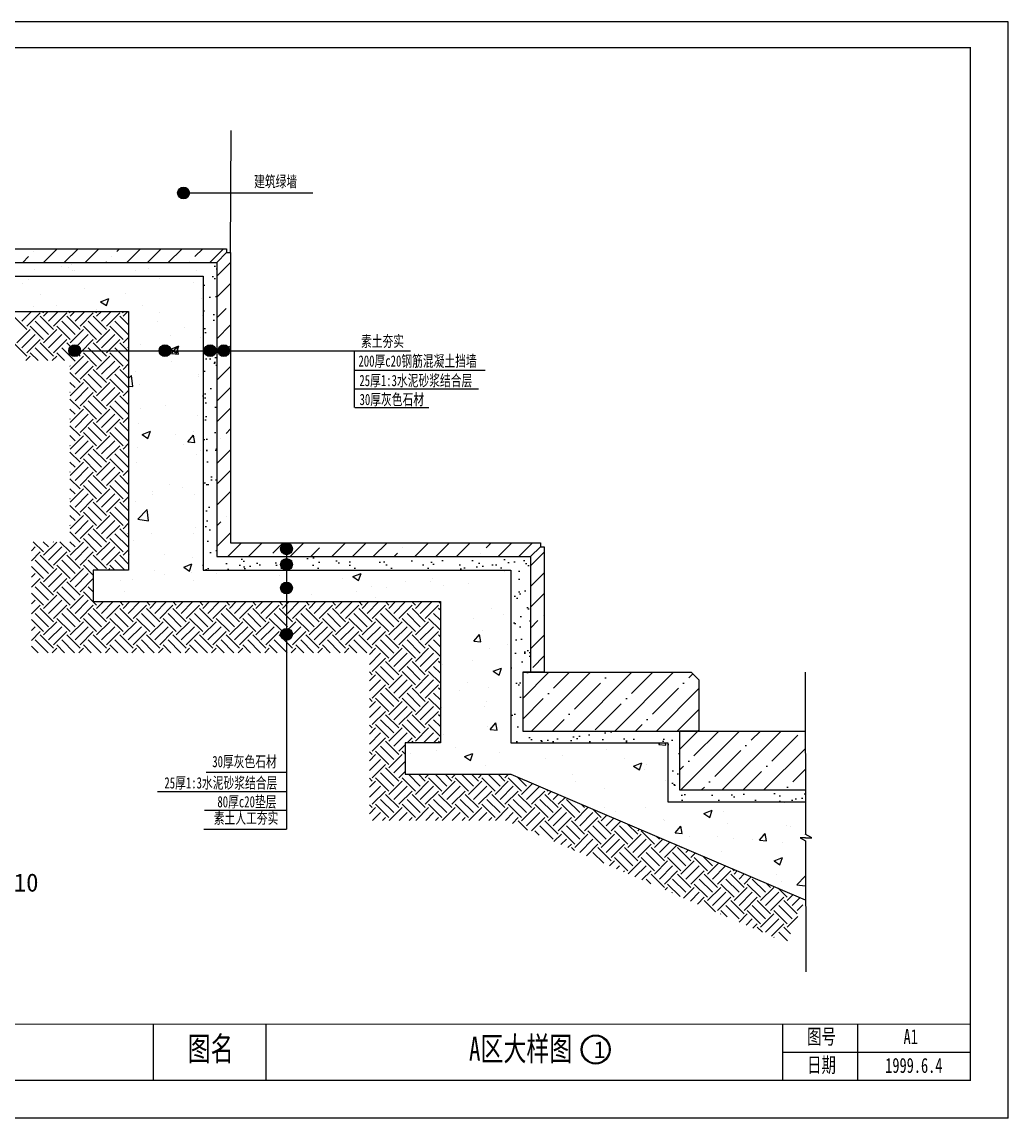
# Model space of a CAD drawing. Extents: x -2110 to 2090, y 267 to 3185.
# Drawn here: x -535 to 2090, y 267 to 3185 of the extents above; entities that cross this region are included whole.
import ezdxf

# ---------------------------------------------------------------- set-up
doc = ezdxf.new("R2010")
doc.units = 0
doc.header["$MEASUREMENT"] = 0
doc.layers.get('0').update_dxf_attribs({"linetype": 'CONTINUOUS'})
for name, color, linetype in [('HATCH', 140, 'CONTINUOUS'), ('LEVEL', 41, 'CONTINUOUS'), ('STAIR', 140, 'CONTINUOUS'), ('TEXT', 41, 'CONTINUOUS'), ('TK', 1, 'CONTINUOUS')]:
    doc.layers.add(name, color=color, linetype=linetype)
doc.styles.get("Standard").update_dxf_attribs({"font": 'simhei.ttf'})
doc.styles.add('STYLE1', font='simsun.ttf', dxfattribs={"width": 0.7})
pattern_1 = [(37.5, (-2608.04, 2518.45), (-1.97295, 60.3481), [0, -47.6064, 0, -53.244, 0, -50.895]), (7.5, (-2608.04, 2518.45), (55.4294, 88.3896), [0, -25.6824, 0, -42.9084, 0, -16.443]), (327.5, (-2646.564, 2518.45), (97.5349, 0.17724), [0, -15.66, 0, -56.376, 0, -73.602]), (317.5, (-2646.56, 2518.45), (94.1519, 27.4888), [0, -7.83, 0, -36.9576, 0, -42.282])]

msp = doc.modelspace()

# ---------------------------------------------------------------- hatches: boundary and pattern name
at = {"layer": 'HATCH'}
h = msp.add_hatch(dxfattribs=at)
h.set_pattern_fill('AR-SAND', color=256, scale=31.32, style=0)
h.set_pattern_definition(pattern_1)
h.paths.add_polyline_path([(-53.1, 1725.1), (766.5, 1725.1), (766.5, 1453.7), (818.7, 1453.7), (818.7, 1761.6), (-16.5, 1761.6), (-16.5, 2544.6), (-53.1, 2508.1)])
h = msp.add_hatch(dxfattribs=at)
h.set_pattern_fill('AR-SAND', color=256, scale=31.32, style=0)
h.set_pattern_definition(pattern_1)
h.paths.add_polyline_path([(1215.4, 1297.1), (797.8, 1297.1), (797.8, 1453.7), (766.5, 1453.7), (766.5, 1265.7), (1184.1, 1265.7), (1184.1, 1109.1), (1549.5, 1109.1), (1549.5, 1140.5), (1215.4, 1140.5)])
at = {"layer": 'STAIR'}
h = msp.add_hatch(dxfattribs=at)
h.set_pattern_fill('ANSI35', color=256, scale=313.2, style=0)
h.set_pattern_definition([(45, (-2608.04, 2518.45), (-55.3665, 55.3665), []), (45, (-2552.67, 2518.45), (-55.3665, 55.3665), [97.875, -19.575, 0, -19.575])])
h.paths.add_polyline_path([(1267.6, 1432.8), (1246.7, 1453.7), (797.8, 1453.7), (797.8, 1297.1), (1267.6, 1297.1)])
h.paths.add_polyline_path([(1549.5, 1297.1), (1215.4, 1297.1), (1215.4, 1140.5), (1549.5, 1140.5)])
at = {"layer": 'TEXT'}
for points in [[(-120.8, 2729.4, 1), (-89.5, 2729.4, 1)], [(-410.4, 2309.7, 1), (-379.1, 2309.7, 1)], [(-170.3, 2309.7, 1), (-139, 2309.7, 1)], [(-50.2, 2309.7, 1), (-18.9, 2309.7, 1)], [(-13.7, 2309.7, 1), (17.6, 2309.7, 1)], [(153.3, 1782.4, 1), (184.7, 1782.4, 1)], [(153.3, 1740.7, 1), (184.7, 1740.7, 1)], [(153.3, 1678, 1), (184.7, 1678, 1)], [(153.3, 1554.8, 1), (184.7, 1554.8, 1)]]:
    msp.add_hatch(color=256, dxfattribs=at).paths.add_polyline_path(points)
at = {"layer": 'TK', "linetype": 'CONTINUOUS'}
h = msp.add_hatch(color=256, dxfattribs=at)
edge = h.paths.add_edge_path(flags=16)
edge.add_arc((992.1, 449.5), 36.2, 0, 360)
edge = h.paths.add_edge_path()
edge.add_arc((992.1, 449.5), 38.6, 0, 360)

# ---------------------------------------------------------------- linework, layer by layer
for p, q in [((-251.4, 1725.1), (-345.4, 1725.1)), ((766.5, 1725.1), (766.5, 1453.7)), ((797.8, 1453.7), (797.8, 1297.1)), ((855.2, 1453.7), (797.8, 1453.7)), ((797.8, 1453.7), (1123.1, 1453.7)), ((797.8, 1297.1), (1366.1, 1297.1)), ((797.8, 1297.1), (1267.6, 1297.1)), ((1267.6, 1297.1), (1215.4, 1297.1)), ((1215.4, 1297.1), (1215.4, 1174.4)), ((1215.4, 1297.1), (1540.7, 1297.1)), ((578.5, 1265.7), (484.6, 1265.7)), ((484.6, 1265.7), (484.6, 1182.2))]:
    msp.add_line(p, q)
for centre in [(-154.6, 2309.7), (-34.6, 2309.7)]:
    msp.add_circle(centre, 15.7)
at = {"layer": 'HATCH'}
for p, q in [((-504.1, 2573.8), (-504.1, 2573.8)), ((-477.9, 2544.6), (-441.4, 2581.2)), ((-422.6, 2544.6), (-386, 2581.2)), ((-367.2, 2544.6), (-330.6, 2581.2)), ((-282.6, 2573.8), (-275.3, 2581.2)), ((-256.5, 2544.6), (-219.9, 2581.2)), ((-201.1, 2544.6), (-164.5, 2581.2)), ((-145.7, 2544.6), (-109.2, 2581.2)), ((-75, 2560), (-53.8, 2581.2)), ((-35, 2544.6), (1.6, 2581.2)), ((-533.3, 2544.6), (-518, 2560)), ((-361.7, 2543.9), (-361.7, 2543.9)), ((-311.8, 2544.6), (-310.3, 2546.1)), ((-296.5, 2560), (-296.5, 2560)), ((-88.9, 2546.1), (-88.9, 2546.1)), ((-16.5, 2507.7), (20, 2544.3)), ((-502.2, 2525.4), (-502.2, 2525.4)), ((-431.3, 2534.7), (-431.3, 2534.7)), ((-411.2, 2532.2), (-411.2, 2532.2)), ((-404.1, 2538.3), (-404.1, 2538.3)), ((-401.6, 2523.4), (-401.6, 2523.4)), ((-396.4, 2522.6), (-396.4, 2522.6)), ((-233.9, 2522.9), (-233.9, 2522.9)), ((-199.2, 2527.6), (-199.2, 2527.6)), ((-71.3, 2523.2), (-71.3, 2523.2)), ((-374.4, 2508.6), (-374.4, 2508.6)), ((-211.9, 2508.9), (-211.9, 2508.9)), ((-16.5, 2452.4), (20, 2488.9)), ((-16.5, 2397), (8, 2421.6)), ((-16.5, 2341.6), (20, 2378.2)), ((-5.8, 2297), (20, 2322.8)), ((-16.5, 2230.9), (20, 2267.4)), ((-16.5, 2175.5), (20, 2212.1)), ((-16.5, 2120.2), (20, 2156.7)), ((8, 2089.4), (20, 2101.3)), ((-5.8, 2075.5), (-5.8, 2075.5)), ((-16.5, 2009.4), (20, 2046)), ((-16.5, 1954.1), (20, 1990.6)), ((-16.5, 1898.7), (20, 1935.2)), ((8, 1867.9), (8, 1867.9)), ((-16.5, 1843.3), (-5.8, 1854.1)), ((-16.5, 1788), (20, 1824.5)), ((12.5, 1761.6), (49.1, 1798.2)), ((67.9, 1761.6), (104.4, 1798.2)), ((132.6, 1771), (159.8, 1798.2)), ((178.6, 1761.6), (215.1, 1798.2)), ((234, 1761.6), (257.2, 1784.8)), ((289.3, 1761.6), (325.9, 1798.2)), ((344.7, 1761.6), (381.2, 1798.2)), ((400.1, 1761.6), (436.6, 1798.2)), ((478.6, 1784.8), (478.6, 1784.8)), ((510.8, 1761.6), (547.3, 1798.2)), ((566.2, 1761.6), (602.7, 1798.2)), ((621.5, 1761.6), (658.1, 1798.2)), ((700.1, 1784.8), (713.4, 1798.2)), ((732.3, 1761.6), (768.8, 1798.2)), ((787.6, 1761.6), (824.2, 1798.2)), ((455.4, 1761.6), (464.8, 1771)), ((686.3, 1771), (686.3, 1771)), ((818.7, 1737.3), (855.2, 1773.8)), ((818.7, 1681.9), (855.2, 1718.5)), ((818.7, 1626.6), (855.2, 1663.1)), ((852.4, 1604.9), (852.4, 1604.9)), ((818.7, 1571.2), (838.5, 1591.1)), ((818.7, 1515.8), (855.2, 1552.4)), ((824.7, 1466.5), (855.2, 1497))]:
    msp.add_line(p, q, dxfattribs=at)
at = {"layer": 'LEVEL'}
for p, q in [((-1436.2, 2581.2), (9.6, 2581.2)), ((-16.5, 2544.6), (9.6, 2570.7)), ((9.6, 2581.2), (9.6, 2570.7)), ((9.6, 2570.7), (20, 2570.7)), ((20, 2570.7), (20, 1798.2)), ((-1436.2, 2544.6), (-16.5, 2544.6)), ((-16.5, 2544.6), (-16.5, 1761.6)), ((-1436.1, 2508.1), (-53.1, 2508.1)), ((-53.1, 2508.1), (-53.1, 1725.1)), ((-1436.1, 2414.1), (-251.4, 2414.1)), ((-251.4, 2414.1), (-251.4, 1725.1)), ((20, 1798.2), (844.8, 1798.2)), ((844.8, 1787.7), (818.7, 1761.6)), ((844.8, 1798.2), (844.8, 1787.7)), ((844.8, 1787.7), (855.2, 1787.7)), ((855.2, 1787.7), (855.2, 1453.7)), ((-16.5, 1761.6), (818.7, 1761.6)), ((818.7, 1761.6), (818.7, 1453.7)), ((-251.4, 1725.1), (-345.4, 1725.1)), ((-345.4, 1725.1), (-345.4, 1641.6)), ((-53.1, 1725.1), (766.5, 1725.1)), ((766.5, 1725.1), (766.5, 1265.7)), ((-345.4, 1641.6), (578.5, 1641.6)), ((578.5, 1641.6), (578.5, 1453.7)), ((578.5, 1453.7), (578.5, 1265.7)), ((797.8, 1453.7), (1246.7, 1453.7)), ((797.8, 1453.7), (797.8, 1297.1)), ((1246.7, 1453.7), (1267.6, 1432.8)), ((1267.6, 1297.1), (1267.6, 1432.8)), ((797.8, 1297.1), (1267.6, 1297.1)), ((1215.4, 1297.1), (1215.4, 1140.5)), ((1215.4, 1297.1), (1549.5, 1297.1)), ((578.5, 1265.7), (484.6, 1265.7)), ((484.6, 1265.7), (484.6, 1182.2)), ((766.5, 1265.7), (1184.1, 1265.7)), ((1184.1, 1265.7), (1184.1, 1109.1)), ((484.6, 1182.2), (766.5, 1182.2)), ((766.5, 1182.2), (1549.5, 848.1)), ((1215.4, 1140.5), (1549.5, 1140.5)), ((1184.1, 1109.1), (1549.5, 1109.1))]:
    msp.add_line(p, q, dxfattribs=at)
at = {"layer": 'STAIR'}
for p, q in [((-534.5, 2488.1), (-534.5, 2488.1)), ((-518.3, 2498.1), (-518.3, 2498.1)), ((-169.8, 2501.4), (-169.8, 2501.4)), ((-77.9, 2492), (-77.9, 2492)), ((-486.3, 2459.7), (-486.3, 2459.7)), ((-367.6, 2475.4), (-367.6, 2475.4)), ((-260.6, 2460.7), (-260.6, 2460.7)), ((-504.4, 2426.6), (-504.4, 2426.6)), ((-443.2, 2429.3), (-443.2, 2429.3)), ((-326.2, 2440), (-304.2, 2448.4)), ((-326.2, 2440), (-310.6, 2429.5)), ((-310.6, 2429.5), (-304.2, 2448.4)), ((-214.9, 2429.3), (-214.9, 2429.3)), ((-56.7, 2449.4), (-56.7, 2449.4)), ((-522.2, 2366.1), (-557.5, 2401.5)), ((-535.4, 2388.2), (-509.5, 2414.1)), ((-522.2, 2374.9), (-486.8, 2410.3)), ((-451.5, 2366.1), (-486.8, 2401.5)), ((-478, 2410.3), (-481.8, 2414.1)), ((-478, 2401.5), (-465.3, 2414.1)), ((-464.7, 2388.2), (-438.8, 2414.1)), ((-451.5, 2374.9), (-416.1, 2410.3)), ((-380.8, 2366.1), (-416.1, 2401.5)), ((-407.3, 2410.3), (-411.1, 2414.1)), ((-407.3, 2401.5), (-394.6, 2414.1)), ((-394, 2388.2), (-368.1, 2414.1)), ((-380.8, 2374.9), (-345.4, 2410.3)), ((-310, 2366.1), (-345.4, 2401.5)), ((-336.6, 2410.3), (-340.4, 2414.1)), ((-337.2, 2419.6), (-337.2, 2419.6)), ((-336.6, 2401.5), (-323.9, 2414.1)), ((-323.3, 2388.2), (-297.4, 2414.1)), ((-310, 2374.9), (-274.7, 2410.3)), ((-251.4, 2378.2), (-274.7, 2401.5)), ((-265.9, 2410.3), (-269.7, 2414.1)), ((-265.9, 2401.5), (-253.2, 2414.1)), ((-170, 2412.5), (-170, 2412.5)), ((-55.2, 2403.8), (-55.2, 2403.8)), ((-548.7, 2330.8), (-513.3, 2366.1)), ((-478, 2339.6), (-513.3, 2374.9)), ((-464.7, 2352.8), (-500.1, 2388.2)), ((-478, 2330.8), (-442.6, 2366.1)), ((-407.3, 2339.6), (-442.6, 2374.9)), ((-394, 2352.8), (-429.4, 2388.2)), ((-407.3, 2330.8), (-371.9, 2366.1)), ((-336.6, 2339.6), (-371.9, 2374.9)), ((-323.3, 2352.8), (-358.7, 2388.2)), ((-336.6, 2330.8), (-301.2, 2366.1)), ((-265.9, 2339.6), (-301.2, 2374.9)), ((-252.6, 2352.8), (-288, 2388.2)), ((-252.6, 2388.2), (-251.4, 2389.4)), ((-173.8, 2388.2), (-173.8, 2388.2)), ((-103.9, 2370.4), (-103.9, 2370.4)), ((-535.4, 2317.5), (-500.1, 2352.8)), ((-522.2, 2304.2), (-486.8, 2339.6)), ((-464.7, 2317.5), (-429.4, 2352.8)), ((-451.5, 2304.2), (-416.1, 2339.6)), ((-394, 2317.5), (-358.7, 2352.8)), ((-380.8, 2304.2), (-345.4, 2339.6)), ((-323.3, 2317.5), (-288, 2352.8)), ((-310, 2304.2), (-274.7, 2339.6)), ((-265.9, 2330.8), (-251.4, 2345.2)), ((-141, 2351.1), (-141, 2351.1)), ((-60.5, 2345.1), (-60.5, 2345.1)), ((-522.2, 2295.4), (-557.5, 2330.8)), ((-466.1, 2283.5), (-500.1, 2317.5)), ((-451.5, 2295.4), (-486.8, 2330.8)), ((-394, 2282.1), (-429.4, 2317.5)), ((-380.8, 2295.4), (-416.1, 2330.8)), ((-323.3, 2282.1), (-358.7, 2317.5)), ((-310, 2295.4), (-345.4, 2330.8)), ((-252.6, 2282.1), (-288, 2317.5)), ((-251.4, 2307.5), (-274.7, 2330.8)), ((-252.6, 2317.5), (-251.4, 2318.6)), ((-218.7, 2325.1), (-218.7, 2325.1)), ((-139.2, 2313.9), (-117.3, 2322.3)), ((-139.2, 2313.9), (-123.6, 2303.4)), ((-136.9, 2302.3), (-121.8, 2320.3)), ((-123.6, 2303.4), (-117.3, 2322.3)), ((-118.2, 2300.6), (-121.8, 2320.2)), ((-525.2, 2283.5), (-513.3, 2295.4)), ((-492.6, 2283.5), (-513.3, 2304.2)), ((-454.5, 2283.5), (-442.6, 2295.4)), ((-421.9, 2283.5), (-442.6, 2304.2)), ((-407.3, 2260), (-371.9, 2295.4)), ((-394, 2246.8), (-358.7, 2282.1)), ((-336.6, 2268.9), (-371.9, 2304.2)), ((-336.6, 2260), (-301.2, 2295.4)), ((-323.3, 2246.8), (-288, 2282.1)), ((-265.9, 2268.9), (-301.2, 2304.2)), ((-137.6, 2280.3), (-137.6, 2280.3)), ((-136.9, 2302.3), (-118.2, 2300.6)), ((-407.3, 2268.9), (-407.5, 2269.1)), ((-380.8, 2224.7), (-407.5, 2251.4)), ((-380.8, 2233.5), (-345.4, 2268.9)), ((-323.3, 2211.4), (-358.7, 2246.8)), ((-310, 2224.7), (-345.4, 2260)), ((-310, 2233.5), (-274.7, 2268.9)), ((-252.6, 2211.4), (-288, 2246.8)), ((-251.4, 2236.8), (-274.7, 2260)), ((-265.9, 2260), (-251.4, 2274.5)), ((-252.6, 2246.8), (-251.4, 2247.9)), ((-232.3, 2253.3), (-232.3, 2253.3)), ((-394, 2211.4), (-407.5, 2224.9)), ((-407.3, 2189.3), (-371.9, 2224.7)), ((-336.6, 2198.2), (-371.9, 2233.5)), ((-336.6, 2189.3), (-301.2, 2224.7)), ((-265.9, 2198.2), (-301.2, 2233.5)), ((-251.4, 2235.7), (-243.8, 2243.6)), ((-240.4, 2213.9), (-243.8, 2243.6)), ((-222.5, 2220.8), (-222.5, 2220.8)), ((-65.1, 2246.2), (-65.1, 2246.2)), ((-64.3, 2240.9), (-64.3, 2240.9)), ((-407.3, 2198.2), (-407.5, 2198.4)), ((-394, 2176.1), (-358.7, 2211.4)), ((-380.8, 2162.8), (-345.4, 2198.2)), ((-310, 2154), (-345.4, 2189.3)), ((-323.3, 2176.1), (-288, 2211.4)), ((-310, 2162.8), (-274.7, 2198.2)), ((-251.4, 2166.1), (-274.7, 2189.3)), ((-265.9, 2189.3), (-251.4, 2203.7)), ((-251.4, 2215.6), (-240.4, 2213.9)), ((-380.8, 2154), (-407.5, 2180.7)), ((-336.6, 2127.5), (-371.9, 2162.8)), ((-323.3, 2140.7), (-358.7, 2176.1)), ((-265.9, 2127.5), (-301.2, 2162.8)), ((-252.6, 2140.7), (-288, 2176.1)), ((-252.6, 2176.1), (-251.4, 2177.2)), ((-153.9, 2164.2), (-153.9, 2164.2)), ((-394, 2140.7), (-407.5, 2154.2)), ((-407.3, 2118.6), (-371.9, 2154)), ((-394, 2105.4), (-358.7, 2140.7)), ((-336.6, 2118.6), (-301.2, 2154)), ((-323.3, 2105.4), (-288, 2140.7)), ((-265.9, 2118.6), (-251.4, 2133)), ((-220, 2156.7), (-220, 2156.7)), ((-68.1, 2136.6), (-68.1, 2136.6)), ((-407.3, 2127.5), (-407.5, 2127.7)), ((-380.8, 2083.3), (-407.5, 2110)), ((-380.8, 2092.1), (-345.4, 2127.5)), ((-323.3, 2070), (-358.7, 2105.4)), ((-310, 2083.3), (-345.4, 2118.6)), ((-310, 2092.1), (-274.7, 2127.5)), ((-252.6, 2070), (-288, 2105.4)), ((-251.4, 2095.4), (-274.7, 2118.6)), ((-252.6, 2105.4), (-251.4, 2106.5)), ((-226.3, 2116.5), (-226.3, 2116.5)), ((-394, 2070), (-407.5, 2083.5)), ((-407.3, 2047.9), (-371.9, 2083.3)), ((-336.6, 2056.7), (-371.9, 2092.1)), ((-336.6, 2047.9), (-301.2, 2083.3)), ((-265.9, 2056.7), (-301.2, 2092.1)), ((-215.4, 2086.8), (-193.5, 2095.2)), ((-215.4, 2086.8), (-199.9, 2076.3)), ((-199.9, 2076.3), (-193.5, 2095.2)), ((-126.1, 2086.2), (-126.1, 2086.2)), ((-93.5, 2066.7), (-78.4, 2084.7)), ((-78.8, 2095.4), (-78.8, 2095.4)), ((-74.8, 2065), (-78.4, 2084.7)), ((-407.3, 2056.7), (-407.5, 2057)), ((-394, 2034.7), (-358.7, 2070)), ((-380.8, 2021.4), (-345.4, 2056.7)), ((-310, 2012.6), (-345.4, 2047.9)), ((-323.3, 2034.7), (-288, 2070)), ((-310, 2021.4), (-274.7, 2056.7)), ((-251.4, 2024.7), (-274.7, 2047.9)), ((-265.9, 2047.9), (-251.4, 2062.3)), ((-227.3, 2051.2), (-227.3, 2051.2)), ((-104.6, 2059.3), (-104.6, 2059.3)), ((-93.5, 2066.7), (-74.8, 2065)), ((-60.1, 2044.1), (-60.1, 2044.1)), ((-380.8, 2012.6), (-407.5, 2039.3)), ((-336.6, 1986), (-371.9, 2021.4)), ((-323.3, 1999.3), (-358.7, 2034.7)), ((-265.9, 1986), (-301.2, 2021.4)), ((-252.6, 1999.3), (-288, 2034.7)), ((-252.6, 2034.7), (-251.4, 2035.8)), ((-71.9, 2032.3), (-71.9, 2032.3)), ((-394, 1999.3), (-407.5, 2012.8)), ((-407.3, 1986), (-407.5, 1986.3)), ((-407.3, 1977.2), (-371.9, 2012.6)), ((-394, 1963.9), (-358.7, 1999.3)), ((-380.8, 1950.7), (-345.4, 1986)), ((-336.6, 1977.2), (-301.2, 2012.6)), ((-323.3, 1963.9), (-288, 1999.3)), ((-310, 1950.7), (-274.7, 1986)), ((-265.9, 1977.2), (-251.4, 1991.6)), ((-230.1, 2012.3), (-230.1, 2012.3)), ((-380.8, 1941.8), (-407.5, 1968.6)), ((-323.3, 1928.6), (-358.7, 1963.9)), ((-310, 1941.8), (-345.4, 1977.2)), ((-252.6, 1928.6), (-288, 1963.9)), ((-251.4, 1953.9), (-274.7, 1977.2)), ((-252.6, 1963.9), (-251.4, 1965.1)), ((-394, 1928.6), (-407.5, 1942.1)), ((-407.3, 1906.5), (-371.9, 1941.8)), ((-394, 1893.2), (-358.7, 1928.6)), ((-336.6, 1915.3), (-371.9, 1950.7)), ((-336.6, 1906.5), (-301.2, 1941.8)), ((-323.3, 1893.2), (-288, 1928.6)), ((-265.9, 1915.3), (-301.2, 1950.7)), ((-188.4, 1927), (-188.4, 1927)), ((-187, 1935.7), (-187, 1935.7)), ((-141.9, 1954.5), (-141.9, 1954.5)), ((-108.6, 1946.1), (-108.6, 1946.1)), ((-75.7, 1928.1), (-75.7, 1928.1)), ((-407.3, 1915.3), (-407.5, 1915.6)), ((-380.8, 1871.1), (-407.5, 1897.9)), ((-380.8, 1880), (-345.4, 1915.3)), ((-310, 1871.1), (-345.4, 1906.5)), ((-310, 1880), (-274.7, 1915.3)), ((-251.4, 1883.2), (-274.7, 1906.5)), ((-265.9, 1906.5), (-251.4, 1920.9)), ((-233.9, 1908), (-233.9, 1908)), ((-394, 1857.9), (-407.5, 1871.4)), ((-407.3, 1835.8), (-371.9, 1871.1)), ((-336.6, 1844.6), (-371.9, 1880)), ((-323.3, 1857.9), (-358.7, 1893.2)), ((-336.6, 1835.8), (-301.2, 1871.1)), ((-265.9, 1844.6), (-301.2, 1880)), ((-252.6, 1857.9), (-288, 1893.2)), ((-252.6, 1893.2), (-251.4, 1894.4)), ((-226.7, 1861.3), (-202.3, 1886.7)), ((-198.8, 1857), (-202.3, 1886.7)), ((-407.3, 1844.6), (-407.5, 1844.8)), ((-394, 1822.5), (-358.7, 1857.9)), ((-380.8, 1809.3), (-345.4, 1844.6)), ((-323.3, 1822.5), (-288, 1857.9)), ((-310, 1809.3), (-274.7, 1844.6)), ((-265.9, 1835.8), (-251.4, 1850.2)), ((-226.7, 1861.3), (-198.8, 1857)), ((-380.8, 1800.4), (-407.5, 1827.2)), ((-336.6, 1773.9), (-371.9, 1809.3)), ((-323.3, 1787.2), (-358.7, 1822.5)), ((-310, 1800.4), (-345.4, 1835.8)), ((-265.9, 1773.9), (-301.2, 1809.3)), ((-252.6, 1787.2), (-288, 1822.5)), ((-251.4, 1812.5), (-274.7, 1835.8)), ((-252.6, 1822.5), (-251.4, 1823.7)), ((-191, 1822.5), (-191, 1822.5)), ((-79.5, 1823.8), (-79.5, 1823.8)), ((-72.3, 1838.1), (-72.3, 1838.1)), ((-510, 1777.2), (-500.1, 1787.2)), ((-478, 1773.9), (-505.1, 1801)), ((-464.7, 1787.2), (-478.6, 1801)), ((-478, 1765.1), (-442.6, 1800.4)), ((-464.7, 1751.8), (-429.4, 1787.2)), ((-451.5, 1800.4), (-452, 1801)), ((-407.3, 1773.9), (-434.4, 1801)), ((-394, 1787.2), (-407.9, 1801)), ((-407.3, 1765.1), (-371.9, 1800.4)), ((-394, 1751.8), (-358.7, 1787.2)), ((-336.6, 1765.1), (-301.2, 1800.4)), ((-323.3, 1751.8), (-288, 1787.2)), ((-237.7, 1803.8), (-237.7, 1803.8)), ((-510, 1750.7), (-486.8, 1773.9)), ((-464.7, 1716.5), (-500.1, 1751.8)), ((-451.5, 1729.7), (-486.8, 1765.1)), ((-451.5, 1738.6), (-416.1, 1773.9)), ((-394, 1716.5), (-429.4, 1751.8)), ((-380.8, 1729.7), (-416.1, 1765.1)), ((-380.8, 1738.6), (-345.4, 1773.9)), ((-332, 1725.1), (-358.7, 1751.8)), ((-310, 1729.7), (-345.4, 1765.1)), ((-310, 1738.6), (-274.7, 1773.9)), ((-261.2, 1725.1), (-288, 1751.8)), ((-251.4, 1741.8), (-274.7, 1765.1)), ((-265.9, 1765.1), (-251.4, 1779.5)), ((-252.6, 1751.8), (-251.4, 1753)), ((-249.4, 1766.9), (-249.4, 1766.9)), ((-154.8, 1767.6), (-154.8, 1767.6)), ((-82.2, 1759.9), (-82.2, 1759.9)), ((-478, 1703.2), (-510, 1735.2)), ((-478, 1694.4), (-442.6, 1729.7)), ((-407.3, 1703.2), (-442.6, 1738.6)), ((-407.3, 1694.4), (-371.9, 1729.7)), ((-345.4, 1712), (-371.9, 1738.6)), ((-305.8, 1725.1), (-301.2, 1729.7)), ((-287.8, 1725.1), (-301.2, 1738.6)), ((-183.4, 1724.9), (-183.4, 1724.9)), ((-104.7, 1733.6), (-82.8, 1742)), ((-104.7, 1733.6), (-89.1, 1723.1)), ((-89.1, 1723.1), (-82.8, 1742)), ((753.8, 1724.5), (753.8, 1724.5)), ((-510, 1706.5), (-500.1, 1716.5)), ((-510, 1680), (-486.8, 1703.2)), ((-451.5, 1659), (-486.8, 1694.4)), ((-464.7, 1681.1), (-429.4, 1716.5)), ((-451.5, 1667.8), (-416.1, 1703.2)), ((-380.8, 1659), (-416.1, 1694.4)), ((-394, 1681.1), (-358.7, 1716.5)), ((-380.8, 1667.8), (-345.4, 1703.2)), ((-345.4, 1694.4), (-345.4, 1694.4)), ((-273.4, 1699), (-273.4, 1699)), ((-241.5, 1699.5), (-241.5, 1699.5)), ((-154.7, 1714.6), (-154.7, 1714.6)), ((-83.3, 1719.5), (-83.3, 1719.5)), ((-79.8, 1698.8), (-79.8, 1698.8)), ((-16.2, 1717.8), (-16.2, 1717.8)), ((151, 1710.7), (151, 1710.7)), ((318.2, 1703.7), (318.2, 1703.7)), ((345.4, 1708.5), (367.4, 1716.9)), ((345.4, 1708.5), (361, 1698)), ((361, 1698), (367.4, 1716.9)), ((485.4, 1696.6), (485.4, 1696.6)), ((552.5, 1695), (552.5, 1695)), ((557.2, 1704.3), (557.2, 1704.3)), ((750.3, 1721.1), (750.3, 1721.1)), ((-478, 1632.5), (-510, 1664.5)), ((-464.7, 1645.7), (-500.1, 1681.1)), ((-407.3, 1632.5), (-442.6, 1667.8)), ((-394, 1645.7), (-429.4, 1681.1)), ((-336.6, 1632.5), (-371.9, 1667.8)), ((-345.4, 1667.8), (-358.7, 1681.1)), ((-262.4, 1667.5), (-262.4, 1667.5)), ((355.5, 1669.1), (355.5, 1669.1)), ((394.5, 1680.9), (394.5, 1680.9)), ((433.9, 1679.4), (433.9, 1679.4)), ((587.8, 1683.3), (587.8, 1683.3)), ((652.6, 1689.5), (652.6, 1689.5)), ((-510, 1635.8), (-500.1, 1645.7)), ((-478, 1623.6), (-442.6, 1659)), ((-464.7, 1610.4), (-429.4, 1645.7)), ((-407.3, 1623.6), (-371.9, 1659)), ((-394, 1610.4), (-358.7, 1645.7)), ((-336.6, 1623.6), (-318.6, 1641.6)), ((-323.3, 1610.4), (-292.1, 1641.6)), ((-265.9, 1632.5), (-275, 1641.6)), ((-265.9, 1623.6), (-247.9, 1641.6)), ((-252.6, 1610.4), (-221.4, 1641.6)), ((-195.1, 1632.5), (-204.2, 1641.6)), ((-195.1, 1623.6), (-177.2, 1641.6)), ((-181.9, 1610.4), (-150.7, 1641.6)), ((-124.4, 1632.5), (-133.5, 1641.6)), ((-124.4, 1623.6), (-106.5, 1641.6)), ((-111.2, 1610.4), (-80, 1641.6)), ((-53.7, 1632.5), (-62.8, 1641.6)), ((-53.7, 1623.6), (-35.8, 1641.6)), ((-40.5, 1610.4), (-9.3, 1641.6)), ((17, 1632.5), (7.9, 1641.6)), ((17, 1623.6), (34.9, 1641.6)), ((30.2, 1610.4), (61.4, 1641.6)), ((87.7, 1632.5), (78.6, 1641.6)), ((87.7, 1623.6), (105.6, 1641.6)), ((101, 1610.4), (132.2, 1641.6)), ((158.4, 1632.5), (149.3, 1641.6)), ((157.7, 1643.1), (157.7, 1643.1)), ((158.4, 1623.6), (176.4, 1641.6)), ((171.7, 1610.4), (202.9, 1641.6)), ((229.1, 1632.5), (220, 1641.6)), ((229.1, 1623.6), (247.1, 1641.6)), ((236.3, 1660.8), (236.3, 1660.8)), ((242.4, 1610.4), (273.6, 1641.6)), ((299.8, 1632.5), (290.7, 1641.6)), ((299.8, 1623.6), (317.8, 1641.6)), ((313.1, 1610.4), (344.3, 1641.6)), ((370.5, 1632.5), (361.4, 1641.6)), ((370.5, 1623.6), (388.5, 1641.6)), ((383.8, 1610.4), (415, 1641.6)), ((405.1, 1651.9), (405.1, 1651.9)), ((441.3, 1632.5), (432.2, 1641.6)), ((441.3, 1623.6), (459.2, 1641.6)), ((454.5, 1610.4), (485.7, 1641.6)), ((512, 1632.5), (502.9, 1641.6)), ((512, 1623.6), (529.9, 1641.6)), ((525.2, 1610.4), (556.4, 1641.6)), ((578.5, 1636.6), (573.6, 1641.6)), ((-510, 1609.3), (-486.8, 1632.5)), ((-464.7, 1575), (-500.1, 1610.4)), ((-451.5, 1588.3), (-486.8, 1623.6)), ((-451.5, 1597.1), (-416.1, 1632.5)), ((-394, 1575), (-429.4, 1610.4)), ((-380.8, 1588.3), (-416.1, 1623.6)), ((-380.8, 1597.1), (-345.4, 1632.5)), ((-323.3, 1575), (-358.7, 1610.4)), ((-310, 1588.3), (-345.4, 1623.6)), ((-310, 1597.1), (-274.7, 1632.5)), ((-252.6, 1575), (-288, 1610.4)), ((-239.3, 1588.3), (-274.7, 1623.6)), ((-239.3, 1597.1), (-204, 1632.5)), ((-181.9, 1575), (-217.2, 1610.4)), ((-168.6, 1588.3), (-204, 1623.6)), ((-168.6, 1597.1), (-133.3, 1632.5)), ((-111.2, 1575), (-146.5, 1610.4)), ((-97.9, 1588.3), (-133.3, 1623.6)), ((-97.9, 1597.1), (-62.6, 1632.5)), ((-40.5, 1575), (-75.8, 1610.4)), ((-27.2, 1588.3), (-62.6, 1623.6)), ((-27.2, 1597.1), (8.2, 1632.5)), ((30.2, 1575), (-5.1, 1610.4)), ((43.5, 1588.3), (8.2, 1623.6)), ((43.5, 1597.1), (78.9, 1632.5)), ((101, 1575), (65.6, 1610.4)), ((114.2, 1588.3), (78.9, 1623.6)), ((114.2, 1597.1), (149.6, 1632.5)), ((171.7, 1575), (136.3, 1610.4)), ((184.9, 1588.3), (149.6, 1623.6)), ((184.9, 1597.1), (220.3, 1632.5)), ((242.4, 1575), (207, 1610.4)), ((255.6, 1588.3), (220.3, 1623.6)), ((255.6, 1597.1), (291, 1632.5)), ((313.1, 1575), (277.7, 1610.4)), ((326.3, 1588.3), (291, 1623.6)), ((326.3, 1597.1), (361.7, 1632.5)), ((383.8, 1575), (348.4, 1610.4)), ((397.1, 1588.3), (361.7, 1623.6)), ((397.1, 1597.1), (432.4, 1632.5)), ((454.5, 1575), (419.2, 1610.4)), ((467.8, 1588.3), (432.4, 1623.6)), ((467.8, 1597.1), (503.1, 1632.5)), ((525.2, 1575), (489.9, 1610.4)), ((538.5, 1588.3), (503.1, 1623.6)), ((538.5, 1597.1), (573.8, 1632.5)), ((578.5, 1592.4), (560.6, 1610.4)), ((578.5, 1618.9), (573.8, 1623.6)), ((714.2, 1622.1), (714.2, 1622.1)), ((746.3, 1607.9), (746.3, 1607.9)), ((-478, 1561.8), (-510, 1593.8)), ((-478, 1552.9), (-442.6, 1588.3)), ((-407.3, 1561.8), (-442.6, 1597.1)), ((-407.3, 1552.9), (-371.9, 1588.3)), ((-336.6, 1561.8), (-371.9, 1597.1)), ((-336.6, 1552.9), (-301.2, 1588.3)), ((-265.9, 1561.8), (-301.2, 1597.1)), ((-265.9, 1552.9), (-230.5, 1588.3)), ((-195.1, 1561.8), (-230.5, 1597.1)), ((-195.1, 1552.9), (-159.8, 1588.3)), ((-124.4, 1561.8), (-159.8, 1597.1)), ((-124.4, 1552.9), (-89.1, 1588.3)), ((-53.7, 1561.8), (-89.1, 1597.1)), ((-53.7, 1552.9), (-18.4, 1588.3)), ((17, 1561.8), (-18.4, 1597.1)), ((17, 1552.9), (52.3, 1588.3)), ((87.7, 1561.8), (52.3, 1597.1)), ((87.7, 1552.9), (123.1, 1588.3)), ((158.4, 1561.8), (123.1, 1597.1)), ((158.4, 1552.9), (193.8, 1588.3)), ((229.1, 1561.8), (193.8, 1597.1)), ((229.1, 1552.9), (264.5, 1588.3)), ((299.8, 1561.8), (264.5, 1597.1)), ((299.8, 1552.9), (335.2, 1588.3)), ((370.5, 1561.8), (335.2, 1597.1)), ((370.5, 1552.9), (405.9, 1588.3)), ((441.3, 1561.8), (405.9, 1597.1)), ((441.3, 1552.9), (476.6, 1588.3)), ((512, 1561.8), (476.6, 1597.1)), ((512, 1552.9), (547.3, 1588.3)), ((578.5, 1565.9), (547.3, 1597.1)), ((667.9, 1597.5), (667.9, 1597.5)), ((-510, 1565.1), (-500.1, 1575)), ((-510, 1538.6), (-486.8, 1561.8)), ((-451.5, 1517.6), (-486.8, 1552.9)), ((-464.7, 1539.7), (-429.4, 1575)), ((-451.5, 1526.4), (-416.1, 1561.8)), ((-380.8, 1517.6), (-416.1, 1552.9)), ((-394, 1539.7), (-358.7, 1575)), ((-380.8, 1526.4), (-345.4, 1561.8)), ((-310, 1517.6), (-345.4, 1552.9)), ((-323.3, 1539.7), (-288, 1575)), ((-310, 1526.4), (-274.7, 1561.8)), ((-239.3, 1517.6), (-274.7, 1552.9)), ((-252.6, 1539.7), (-217.2, 1575)), ((-239.3, 1526.4), (-204, 1561.8)), ((-168.6, 1517.6), (-204, 1552.9)), ((-181.9, 1539.7), (-146.5, 1575)), ((-168.6, 1526.4), (-133.3, 1561.8)), ((-97.9, 1517.6), (-133.3, 1552.9)), ((-111.2, 1539.7), (-75.8, 1575)), ((-97.9, 1526.4), (-62.6, 1561.8)), ((-27.2, 1517.6), (-62.6, 1552.9)), ((-40.5, 1539.7), (-5.1, 1575)), ((-27.2, 1526.4), (8.2, 1561.8)), ((43.5, 1517.6), (8.2, 1552.9)), ((30.2, 1539.7), (65.6, 1575)), ((43.5, 1526.4), (78.9, 1561.8)), ((114.2, 1517.6), (78.9, 1552.9)), ((101, 1539.7), (136.3, 1575)), ((114.2, 1526.4), (149.6, 1561.8)), ((184.9, 1517.6), (149.6, 1552.9)), ((171.7, 1539.7), (207, 1575)), ((184.9, 1526.4), (220.3, 1561.8)), ((255.6, 1517.6), (220.3, 1552.9)), ((242.4, 1539.7), (277.7, 1575)), ((255.6, 1526.4), (291, 1561.8)), ((326.3, 1517.6), (291, 1552.9)), ((313.1, 1539.7), (348.4, 1575)), ((326.3, 1526.4), (361.7, 1561.8)), ((397.1, 1517.6), (361.7, 1552.9)), ((383.8, 1539.7), (419.2, 1575)), ((397.1, 1526.4), (432.4, 1561.8)), ((467.8, 1517.6), (432.4, 1552.9)), ((454.5, 1539.7), (489.9, 1575)), ((467.8, 1526.4), (503.1, 1561.8)), ((538.5, 1517.6), (503.1, 1552.9)), ((525.2, 1539.7), (560.6, 1575)), ((538.5, 1526.4), (573.8, 1561.8)), ((578.5, 1548.2), (573.8, 1552.9)), ((667.4, 1536.5), (682.5, 1554.5)), ((686.1, 1534.9), (682.5, 1554.5)), ((691.4, 1565.3), (691.4, 1565.3)), ((-492.4, 1505.5), (-510, 1523.1)), ((-465.9, 1505.5), (-500.1, 1539.7)), ((-454.7, 1505.5), (-442.6, 1517.6)), ((-421.7, 1505.5), (-442.6, 1526.4)), ((-395.2, 1505.5), (-429.4, 1539.7)), ((-384, 1505.5), (-371.9, 1517.6)), ((-351, 1505.5), (-371.9, 1526.4)), ((-324.5, 1505.5), (-358.7, 1539.7)), ((-313.3, 1505.5), (-301.2, 1517.6)), ((-280.3, 1505.5), (-301.2, 1526.4)), ((-253.8, 1505.5), (-288, 1539.7)), ((-242.6, 1505.5), (-230.5, 1517.6)), ((-209.6, 1505.5), (-230.5, 1526.4)), ((-183.1, 1505.5), (-217.2, 1539.7)), ((-171.9, 1505.5), (-159.8, 1517.6)), ((-138.9, 1505.5), (-159.8, 1526.4)), ((-112.4, 1505.5), (-146.5, 1539.7)), ((-101.2, 1505.5), (-89.1, 1517.6)), ((-68.2, 1505.5), (-89.1, 1526.4)), ((-41.6, 1505.5), (-75.8, 1539.7)), ((-30.4, 1505.5), (-18.4, 1517.6)), ((2.6, 1505.5), (-18.4, 1526.4)), ((29.1, 1505.5), (-5.1, 1539.7)), ((40.3, 1505.5), (52.3, 1517.6)), ((73.3, 1505.5), (52.3, 1526.4)), ((99.8, 1505.5), (65.6, 1539.7)), ((111, 1505.5), (123.1, 1517.6)), ((144, 1505.5), (123.1, 1526.4)), ((170.5, 1505.5), (136.3, 1539.7)), ((181.7, 1505.5), (193.8, 1517.6)), ((214.7, 1505.5), (193.8, 1526.4)), ((241.2, 1505.5), (207, 1539.7)), ((252.4, 1505.5), (264.5, 1517.6)), ((285.4, 1505.5), (264.5, 1526.4)), ((311.9, 1505.5), (277.7, 1539.7)), ((323.1, 1505.5), (335.2, 1517.6)), ((356.1, 1505.5), (335.2, 1526.4)), ((382.6, 1505.5), (348.4, 1539.7)), ((389.5, 1501.2), (405.9, 1517.6)), ((441.3, 1491.1), (405.9, 1526.4)), ((454.5, 1504.3), (419.2, 1539.7)), ((441.3, 1482.2), (476.6, 1517.6)), ((512, 1491.1), (476.6, 1526.4)), ((525.2, 1504.3), (489.9, 1539.7)), ((512, 1482.2), (547.3, 1517.6)), ((578.5, 1495.2), (547.3, 1526.4)), ((578.5, 1521.7), (560.6, 1539.7)), ((667.4, 1536.5), (686.1, 1534.9)), ((710.4, 1517.9), (710.4, 1517.9)), ((757.5, 1527.7), (757.5, 1527.7)), ((389.5, 1474.7), (419.2, 1504.3)), ((397.1, 1455.7), (432.4, 1491.1)), ((454.5, 1469), (489.9, 1504.3)), ((467.8, 1455.7), (503.1, 1491.1)), ((525.2, 1469), (560.6, 1504.3)), ((538.5, 1455.7), (573.8, 1491.1)), ((454.5, 1433.6), (419.2, 1469)), ((467.8, 1446.9), (432.4, 1482.2)), ((525.2, 1433.6), (489.9, 1469)), ((538.5, 1446.9), (503.1, 1482.2)), ((578.5, 1451), (560.6, 1469)), ((578.5, 1477.5), (573.8, 1482.2)), ((585.5, 1474), (585.5, 1474)), ((663.9, 1484.3), (663.9, 1484.3)), ((719.3, 1456.3), (741.3, 1464.7)), ((734.9, 1445.8), (741.3, 1464.7)), ((397.1, 1446.9), (389.5, 1454.4)), ((389.5, 1430.5), (405.9, 1446.9)), ((389.5, 1404), (419.2, 1433.6)), ((441.3, 1420.4), (405.9, 1455.7)), ((441.3, 1411.5), (476.6, 1446.9)), ((454.5, 1398.3), (489.9, 1433.6)), ((512, 1420.4), (476.6, 1455.7)), ((512, 1411.5), (547.3, 1446.9)), ((525.2, 1398.3), (560.6, 1433.6)), ((578.5, 1424.5), (547.3, 1455.7)), ((719.3, 1456.3), (734.9, 1445.8)), ((397.1, 1385), (432.4, 1420.4)), ((467.8, 1376.2), (432.4, 1411.5)), ((467.8, 1385), (503.1, 1420.4)), ((538.5, 1376.2), (503.1, 1411.5)), ((538.5, 1385), (573.8, 1420.4)), ((578.5, 1406.8), (573.8, 1411.5)), ((630.5, 1405.3), (630.5, 1405.3)), ((649.9, 1427.6), (649.9, 1427.6)), ((706.6, 1413.6), (706.6, 1413.6)), ((397.1, 1376.2), (389.5, 1383.7)), ((389.5, 1359.8), (405.9, 1376.2)), ((441.3, 1349.6), (405.9, 1385)), ((454.5, 1362.9), (419.2, 1398.3)), ((441.3, 1340.8), (476.6, 1376.2)), ((512, 1349.6), (476.6, 1385)), ((525.2, 1362.9), (489.9, 1398.3)), ((512, 1340.8), (547.3, 1376.2)), ((578.5, 1353.8), (547.3, 1385)), ((578.5, 1380.3), (560.6, 1398.3)), ((700.2, 1376.4), (700.2, 1376.4)), ((389.5, 1333.2), (419.2, 1362.9)), ((397.1, 1314.3), (432.4, 1349.6)), ((454.5, 1327.5), (489.9, 1362.9)), ((467.8, 1314.3), (503.1, 1349.6)), ((525.2, 1327.5), (560.6, 1362.9)), ((538.5, 1314.3), (573.8, 1349.6)), ((581.5, 1360.8), (581.5, 1360.8)), ((696.5, 1363.2), (696.5, 1363.2)), ((397.1, 1305.4), (389.5, 1313)), ((441.3, 1278.9), (405.9, 1314.3)), ((454.5, 1292.2), (419.2, 1327.5)), ((467.8, 1305.4), (432.4, 1340.8)), ((512, 1278.9), (476.6, 1314.3)), ((525.2, 1292.2), (489.9, 1327.5)), ((538.5, 1305.4), (503.1, 1340.8)), ((578.5, 1283.1), (547.3, 1314.3)), ((578.5, 1309.6), (560.6, 1327.5)), ((578.5, 1336.1), (573.8, 1340.8)), ((710.8, 1300.9), (725.9, 1318.9)), ((729.5, 1299.3), (725.9, 1318.9)), ((389.5, 1289), (405.9, 1305.4)), ((389.5, 1262.5), (419.2, 1292.2)), ((441.3, 1270.1), (476.6, 1305.4)), ((454.5, 1256.8), (489.9, 1292.2)), ((512, 1270.1), (547.3, 1305.4)), ((534.1, 1265.7), (560.6, 1292.2)), ((586.9, 1286.7), (586.9, 1286.7)), ((702.8, 1309.4), (702.8, 1309.4)), ((710.8, 1300.9), (729.5, 1299.3)), ((397.1, 1243.6), (432.4, 1278.9)), ((454.5, 1221.5), (419.2, 1256.8)), ((467.8, 1234.7), (432.4, 1270.1)), ((467.8, 1243.6), (484.6, 1260.4)), ((489.9, 1265.7), (503.1, 1278.9)), ((507.5, 1265.7), (503.1, 1270.1)), ((560.7, 1265.7), (573.8, 1278.9)), ((578.2, 1265.7), (573.8, 1270.1)), ((1160.1, 1261.6), (1163.6, 1265.7)), ((1160.1, 1261.6), (1178.8, 1260)), ((1178.8, 1260), (1177.8, 1265.7)), ((397.1, 1234.7), (389.5, 1242.3)), ((389.5, 1218.3), (405.9, 1234.7)), ((441.3, 1208.2), (405.9, 1243.6)), ((441.3, 1199.4), (476.6, 1234.7)), ((484.6, 1235.6), (476.6, 1243.6)), ((499.2, 1237.3), (499.2, 1237.3)), ((568.1, 1246.1), (568.1, 1246.1)), ((617.8, 1252.9), (617.8, 1252.9)), ((643.1, 1229.2), (665, 1237.6)), ((643.1, 1229.2), (658.7, 1218.7)), ((658.7, 1218.7), (665, 1237.6)), ((735.3, 1239), (735.3, 1239)), ((902.5, 1232), (902.5, 1232)), ((1019.8, 1248.6), (1019.8, 1248.6)), ((389.5, 1191.8), (419.2, 1221.5)), ((397.1, 1172.9), (432.4, 1208.2)), ((467.8, 1164), (432.4, 1199.4)), ((454.5, 1186.1), (484.6, 1216.2)), ((699, 1205.1), (699, 1205.1)), ((857.2, 1225.1), (857.2, 1225.1)), ((1069.7, 1224.9), (1069.7, 1224.9)), ((1093.2, 1204.1), (1115.2, 1212.5)), ((1093.2, 1204.1), (1108.8, 1193.6)), ((1108.8, 1193.6), (1115.2, 1212.5)), ((1128, 1207.4), (1128, 1207.4)), ((397.1, 1164), (389.5, 1171.6)), ((441.3, 1137.5), (405.9, 1172.9)), ((454.5, 1150.8), (419.2, 1186.1)), ((467.8, 1172.9), (484.6, 1189.7)), ((512, 1137.5), (476.6, 1172.9)), ((525.2, 1150.8), (493.8, 1182.2)), ((538.5, 1164), (520.3, 1182.2)), ((538.2, 1183), (538.2, 1183)), ((538.5, 1172.9), (547.8, 1182.2)), ((582.7, 1137.5), (547.3, 1172.9)), ((595.9, 1150.8), (564.5, 1182.2)), ((609.2, 1164), (591, 1182.2)), ((609.2, 1172.9), (618.6, 1182.2)), ((653.4, 1137.5), (618, 1172.9)), ((666.6, 1150.8), (635.2, 1182.2)), ((679.9, 1164), (661.7, 1182.2)), ((679.9, 1172.9), (689.3, 1182.2)), ((724.1, 1137.5), (688.7, 1172.9)), ((737.4, 1150.8), (705.9, 1182.2)), ((750.6, 1164), (732.4, 1182.2)), ((750.6, 1172.9), (760, 1182.2)), ((794.8, 1137.5), (759.5, 1172.9)), ((808.1, 1150.8), (784.2, 1174.7)), ((930.2, 1181.3), (930.2, 1181.3)), ((1121.9, 1193.8), (1121.9, 1193.8)), ((389.5, 1147.6), (405.9, 1164)), ((389.5, 1121.1), (419.2, 1150.8)), ((441.3, 1128.7), (476.6, 1164)), ((454.5, 1115.4), (489.9, 1150.8)), ((512, 1128.7), (547.3, 1164)), ((525.2, 1115.4), (560.6, 1150.8)), ((582.7, 1128.7), (618, 1164)), ((595.9, 1115.4), (631.3, 1150.8)), ((653.4, 1128.7), (688.7, 1164)), ((666.6, 1115.4), (702, 1150.8)), ((724.1, 1128.7), (759.5, 1164)), ((737.4, 1115.4), (772.7, 1150.8)), ((794.8, 1128.7), (823.9, 1157.7)), ((808.1, 1115.4), (842.5, 1149.8)), ((811.6, 1165.7), (811.6, 1165.7)), ((865.5, 1137.5), (861.2, 1141.8)), ((939.3, 1162.5), (939.3, 1162.5)), ((1016, 1144.4), (1016, 1144.4)), ((1176.8, 1166.4), (1176.8, 1166.4)), ((397.1, 1102.2), (432.4, 1137.5)), ((454.5, 1080.1), (419.2, 1115.4)), ((467.8, 1093.3), (432.4, 1128.7)), ((467.8, 1102.2), (503.1, 1137.5)), ((525.2, 1080.1), (489.9, 1115.4)), ((538.5, 1093.3), (503.1, 1128.7)), ((538.5, 1102.2), (573.8, 1137.5)), ((595.9, 1080.1), (560.6, 1115.4)), ((609.2, 1093.3), (573.8, 1128.7)), ((609.2, 1102.2), (644.5, 1137.5)), ((666.6, 1080.1), (631.3, 1115.4)), ((679.9, 1093.3), (644.5, 1128.7)), ((679.9, 1102.2), (715.3, 1137.5)), ((737.4, 1080.1), (702, 1115.4)), ((750.6, 1093.3), (715.3, 1128.7)), ((750.6, 1102.2), (786, 1137.5)), ((808.1, 1080.1), (772.7, 1115.4)), ((821.3, 1093.3), (786, 1128.7)), ((821.3, 1102.2), (856.7, 1137.5)), ((878.8, 1080.1), (843.4, 1115.4)), ((892, 1093.3), (856.7, 1128.7)), ((865.5, 1128.7), (873.4, 1136.6)), ((878.8, 1115.4), (892, 1128.7)), ((892, 1102.2), (910.6, 1120.7)), ((949.5, 1080.1), (914.1, 1115.4)), ((397.1, 1093.3), (389.5, 1100.9)), ((389.5, 1076.9), (405.9, 1093.3)), ((398.1, 1059), (419.2, 1080.1)), ((441.3, 1066.8), (405.9, 1102.2)), ((442.3, 1059), (476.6, 1093.3)), ((468.8, 1059), (489.9, 1080.1)), ((512, 1066.8), (476.6, 1102.2)), ((513, 1059), (547.3, 1093.3)), ((539.5, 1059), (560.6, 1080.1)), ((582.7, 1066.8), (547.3, 1102.2)), ((583.7, 1059), (618, 1093.3)), ((610.2, 1059), (631.3, 1080.1)), ((653.4, 1066.8), (618, 1102.2)), ((654.4, 1059), (688.7, 1093.3)), ((680.9, 1059), (702, 1080.1)), ((724.1, 1066.8), (688.7, 1102.2)), ((725.1, 1059), (759.5, 1093.3)), ((751.7, 1059), (772.7, 1080.1)), ((794.8, 1066.8), (759.5, 1102.2)), ((794.8, 1058), (830.2, 1093.3)), ((808.1, 1044.7), (843.4, 1080.1)), ((865.5, 1066.8), (830.2, 1102.2)), ((865.5, 1058), (900.9, 1093.3)), ((878.8, 1044.7), (914.1, 1080.1)), ((936.2, 1066.8), (900.9, 1102.2)), ((936.2, 1058), (971.6, 1093.3)), ((949.5, 1044.7), (984.8, 1080.1)), ((962.7, 1093.3), (953.7, 1102.3)), ((1006.9, 1066.8), (984.6, 1089.2)), ((1014.3, 1093.7), (1014.3, 1093.7)), ((1045.6, 1083.9), (1045.6, 1083.9)), ((1124, 1094.2), (1124, 1094.2)), ((1280.2, 1078), (1302.1, 1086.4)), ((1295.8, 1067.5), (1302.1, 1086.4)), ((1331.2, 1082.2), (1331.2, 1082.2)), ((1493.9, 1105.7), (1493.9, 1105.7)), ((424.6, 1059), (432.4, 1066.8)), ((495.3, 1059), (503.1, 1066.8)), ((566, 1059), (573.8, 1066.8)), ((636.7, 1059), (644.5, 1066.8)), ((707.5, 1059), (715.3, 1066.8)), ((770.2, 1051.1), (786, 1066.8)), ((810.3, 1033.7), (786, 1058)), ((821.3, 1031.4), (856.7, 1066.8)), ((892, 1022.6), (856.7, 1058)), ((892, 1031.4), (927.4, 1066.8)), ((962.7, 1022.6), (927.4, 1058)), ((962.7, 1031.4), (998.1, 1066.8)), ((1033.5, 1022.6), (998.1, 1058)), ((1006.9, 1058), (1022.1, 1073.1)), ((1020.2, 1044.7), (1040.7, 1065.2)), ((1033.5, 1031.4), (1059.3, 1057.3)), ((1173, 1062.2), (1173, 1062.2)), ((1175.9, 1057.8), (1175.9, 1057.8)), ((1280.2, 1078), (1295.8, 1067.5)), ((1343.1, 1050.7), (1343.1, 1050.7)), ((841.5, 1020.1), (830.2, 1031.4)), ((878.8, 1009.3), (843.4, 1044.7)), ((881.1, 1002.9), (900.9, 1022.6)), ((936.2, 996.1), (900.9, 1031.4)), ((949.5, 1009.3), (914.1, 1044.7)), ((936.2, 987.2), (971.6, 1022.6)), ((1006.9, 996.1), (971.6, 1031.4)), ((1020.2, 1009.3), (984.8, 1044.7)), ((1006.9, 987.2), (1042.3, 1022.6)), ((1077.6, 996.1), (1042.3, 1031.4)), ((1090.9, 1009.3), (1055.6, 1044.7)), ((1104.2, 1022.6), (1077.1, 1049.7)), ((1077.6, 987.2), (1113, 1022.6)), ((1104.2, 1031.4), (1108.9, 1036.1)), ((1148.4, 996.1), (1113, 1031.4)), ((1203.6, 1026.1), (1218.7, 1044)), ((1203.6, 1026.1), (1222.3, 1024.4)), ((1222.3, 1024.4), (1218.7, 1044)), ((1428.2, 1006.4), (1443.3, 1024.4)), ((1436.5, 1022.6), (1436.5, 1022.6)), ((1446.9, 1004.8), (1443.3, 1024.4)), ((1499.2, 1046.8), (1499.2, 1046.8)), ((1510.3, 1043.7), (1510.3, 1043.7)), ((899.6, 994.8), (914.1, 1009.3)), ((918.1, 986.8), (927.4, 996.1)), ((949.5, 974), (984.8, 1009.3)), ((967.4, 965.3), (998.1, 996.1)), ((1020.2, 974), (1055.6, 1009.3)), ((1033.5, 960.7), (1068.8, 996.1)), ((1090.9, 974), (1126.3, 1009.3)), ((1104.2, 960.7), (1139.5, 996.1)), ((1148.4, 987.2), (1170.8, 1009.7)), ((1161.6, 1009.3), (1154.2, 1016.8)), ((1161.6, 974), (1189.4, 1001.8)), ((1174.9, 960.7), (1208, 993.8)), ((1242, 1015.7), (1242, 1015.7)), ((1316.6, 1015.5), (1316.6, 1015.5)), ((1358, 1012.3), (1358, 1012.3)), ((1409.2, 1008.7), (1409.2, 1008.7)), ((1428.2, 1006.4), (1446.9, 1004.8)), ((1490.1, 1001.4), (1490.1, 1001.4)), ((935.4, 979.2), (927.4, 987.2)), ((1013.6, 945.2), (984.8, 974)), ((1033.5, 951.9), (998.1, 987.2)), ((1090.9, 938.6), (1055.6, 974)), ((1104.2, 951.9), (1068.8, 987.2)), ((1161.6, 938.6), (1126.3, 974)), ((1174.9, 951.9), (1139.5, 987.2)), ((1232.3, 938.6), (1197, 974)), ((1245.6, 951.9), (1210.2, 987.2)), ((1219.1, 987.2), (1220.4, 988.6)), ((1232.3, 974), (1239, 980.6)), ((1245.6, 960.7), (1257.5, 972.7)), ((1303, 938.6), (1277.5, 964.2)), ((1327.4, 977.9), (1327.4, 977.9)), ((1029, 938.6), (1042.3, 951.9)), ((1077.6, 925.4), (1042.3, 960.7)), ((1047.4, 930.5), (1055.6, 938.6)), ((1078.2, 917.1), (1113, 951.9)), ((1096.7, 909.1), (1126.3, 938.6)), ((1148.4, 925.4), (1113, 960.7)), ((1148.4, 916.5), (1183.7, 951.9)), ((1161.6, 903.3), (1197, 938.6)), ((1219.1, 925.4), (1183.7, 960.7)), ((1219.1, 916.5), (1254.4, 951.9)), ((1232.3, 903.3), (1267.7, 938.6)), ((1289.8, 925.4), (1254.4, 960.7)), ((1289.8, 916.5), (1319.5, 946.3)), ((1303, 903.3), (1338.1, 938.3)), ((1467.1, 951.9), (1489.1, 960.3)), ((1467.1, 951.9), (1482.7, 941.4)), ((1482.7, 941.4), (1489.1, 960.3)), ((1065.9, 922.5), (1068.8, 925.4)), ((1115.2, 901.1), (1139.5, 925.4)), ((1174.9, 881.2), (1139.5, 916.5)), ((1174.9, 890), (1210.2, 925.4)), ((1245.6, 881.2), (1210.2, 916.5)), ((1245.6, 890), (1280.9, 925.4)), ((1316.3, 881.2), (1280.9, 916.5)), ((1316.3, 890), (1351.7, 925.4)), ((1387, 881.2), (1351.7, 916.5)), ((1360.5, 925.4), (1354.6, 931.3)), ((1360.5, 916.5), (1369.1, 925.1)), ((1373.8, 903.3), (1387.7, 917.2)), ((1387, 890), (1406.2, 909.3)), ((1472.7, 914.7), (1472.7, 914.7)), ((1527.7, 888.2), (1549.5, 910.9)), ((1138.7, 890.8), (1126.3, 903.3)), ((1176.8, 874.3), (1183.7, 881.2)), ((1216.9, 856.8), (1183.7, 890)), ((1232.3, 867.9), (1197, 903.3)), ((1226.1, 852.8), (1254.4, 881.2)), ((1289.8, 854.7), (1254.4, 890)), ((1303, 867.9), (1267.7, 903.3)), ((1289.8, 845.8), (1325.1, 881.2)), ((1360.5, 854.7), (1325.1, 890)), ((1373.8, 867.9), (1338.4, 903.3)), ((1360.5, 845.8), (1395.8, 881.2)), ((1431.2, 854.7), (1395.8, 890)), ((1444.5, 867.9), (1409.1, 903.3)), ((1431.2, 845.8), (1466.6, 881.2)), ((1457.7, 881.2), (1447.1, 891.8)), ((1501.9, 854.7), (1477.9, 878.7)), ((1486.3, 897.2), (1486.3, 897.2)), ((1527.7, 888.2), (1549.5, 884.8)), ((1195.3, 866.2), (1197, 867.9)), ((1244.6, 844.8), (1267.7, 867.9)), ((1263, 836.8), (1280.9, 854.7)), ((1303, 832.6), (1338.4, 867.9)), ((1316.3, 819.3), (1351.7, 854.7)), ((1373.8, 832.6), (1409.1, 867.9)), ((1387, 819.3), (1422.4, 854.7)), ((1444.5, 832.6), (1479.8, 867.9)), ((1457.7, 819.3), (1493.1, 854.7)), ((1501.9, 845.8), (1517.8, 861.7)), ((1515.2, 832.6), (1536.3, 853.7)), ((1310.8, 816), (1280.9, 845.8)), ((1342, 802.4), (1325.1, 819.3)), ((1373.8, 797.2), (1338.4, 832.6)), ((1387, 810.5), (1351.7, 845.8)), ((1431.2, 784), (1395.8, 819.3)), ((1444.5, 797.2), (1409.1, 832.6)), ((1457.7, 810.5), (1422.4, 845.8)), ((1501.9, 784), (1466.6, 819.3)), ((1515.2, 797.2), (1479.8, 832.6)), ((1528.4, 810.5), (1493.1, 845.8)), ((1528.4, 819.3), (1543.6, 834.5)), ((1324.6, 810), (1325.1, 810.5)), ((1373.9, 788.5), (1395.8, 810.5)), ((1392.4, 780.5), (1409.1, 797.2)), ((1431.2, 775.1), (1466.6, 810.5)), ((1444.5, 761.9), (1479.8, 797.2)), ((1501.9, 775.1), (1530.5, 803.7)), ((1410.9, 772.5), (1422.4, 784)), ((1435.9, 761.6), (1422.4, 775.1)), ((1460.2, 751), (1493.1, 784)), ((1502.8, 738.9), (1479.8, 761.9)), ((1510.7, 757.5), (1493.1, 775.1)), ((1467.2, 748), (1466.6, 748.6))]:
    msp.add_line(p, q, dxfattribs=at)
at = {"layer": 'STAIR', "linetype": 'CONTINUOUS'}
for p, q in [((1549.5, 1453.5), (1551, 1022.1)), ((1567.2, 1012.7), (1550.2, 1022.6)), ((1536.7, 1012.7), (1551, 1004.6)), ((1551, 1012.7), (1536.7, 1012.7)), ((1551, 1012.7), (1567.2, 1012.7)), ((1551, 1004.6), (1552, 656.5))]:
    msp.add_line(p, q, dxfattribs=at)
at = {"layer": 'TEXT'}
for p, q in [((20, 2570.7), (22, 2896)), ((-105.2, 2729.4), (239, 2729.4)), ((349.7, 2158.2), (349.7, 2309.7)), ((169, 1781), (169, 1036.2))]:
    msp.add_line(p, q, dxfattribs=at)
at = {"layer": 'TEXT', "linetype": 'CONTINUOUS'}
for p, q in [((-394.8, 2309.7), (499.5, 2309.7)), ((350.3, 2258.2), (698, 2258.2)), ((350.5, 2208.2), (680.5, 2208.2)), ((350.5, 2158.2), (548.2, 2158.2)), ((-45, 1187.7), (169, 1187.7)), ((-174.5, 1136.2), (169, 1136.2)), ((-49, 1086.2), (169, 1086.2)), ((-51, 1036.2), (169, 1036.2))]:
    msp.add_line(p, q, dxfattribs=at)
at = {"layer": 'TEXT'}
for centre in [(-105.2, 2729.4), (-394.8, 2309.7), (2, 2309.7), (169, 1782.4), (169, 1740.7), (169, 1678), (169, 1554.8)]:
    msp.add_circle(centre, 15.7, dxfattribs=at)
at = {"layer": 'TK', "linetype": 'CONTINUOUS'}
for p, q in [((2090, 3184.8), (-2110, 3184.8)), ((2090, 267), (2090, 3184.8)), ((-1860, 3117), (1990, 3117)), ((1990, 367), (1990, 3117)), ((-185, 367), (-185, 517)), ((115, 367), (115, 517)), ((1490, 367), (1490, 517)), ((1690, 367), (1690, 517)), ((1490, 442), (1990, 442)), ((1990, 367), (-1860, 367)), ((2090, 267), (-2110, 267))]:
    msp.add_line(p, q, dxfattribs=at)
at = {"layer": 'TK', "linetype": 'CONTINUOUS', "const_width": 2.5}
for points in [[(-1860, 3117), (-1860, 367), (1990, 367), (1990, 3117), (-1860, 3117)], [(-1860, 517), (1990, 517)]]:
    msp.add_lwpolyline(points, dxfattribs=at)
at = {"layer": 'TK', "linetype": 'CONTINUOUS'}
for radius in [38.6, 36.2]:
    msp.add_circle((992.1, 449.5), radius, dxfattribs=at)

# ---------------------------------------------------------------- texts
at = {"layer": 'TEXT', "linetype": 'CONTINUOUS', "style": 'STYLE1', "width": 0.7}
for s, p in [('建筑绿墙', (82.8, 2745.1)), ('素土夯实', (367.4, 2320.1)), ('200厚c20钢筋混凝土挡墙', (360.4, 2267.2)), ('25厚1:3水泥砂浆结合层', (362.9, 2215.3)), ('30厚灰色石材', (363.4, 2164.9)), ('30厚灰色石材', (-28.7, 1201)), ('25厚1:3水泥砂浆结合层', (-156.2, 1144.4)), ('80厚c20垫层', (-15.1, 1094.1)), ('素土人工夯实', (-24.6, 1050.6))]:
    msp.add_text(s, height=30, dxfattribs=at).set_placement(p)
at = {"layer": 'TEXT', "linetype": 'CONTINUOUS'}
msp.add_text('10', height=48.39, dxfattribs=at).set_placement((-557.1, 869.8))
at = {"layer": 'TK', "linetype": 'CONTINUOUS', "style": 'STYLE1', "width": 0.7}
for s, height, p in [('图号', 40, (1555.2, 463.8)), ('图名', 64, (-94.1, 419.6)), ('A区大样图', 64, (654.9, 419.6)), ('日期', 40, (1555.2, 388.5))]:
    msp.add_text(s, height=height, dxfattribs=at).set_placement(p)
at = {"layer": 'TK', "linetype": 'CONTINUOUS', "width": 0.7}
for s, p in [('A1', (1811.7, 463.8)), ('1999.6.4', (1762.9, 387.2))]:
    msp.add_text(s, height=40, dxfattribs=at).set_placement(p)
at = {"layer": 'TK', "linetype": 'CONTINUOUS'}
msp.add_text('1', height=44.9, dxfattribs=at).set_placement((987.2, 426.5))

doc.saveas('drawing.dxf')
